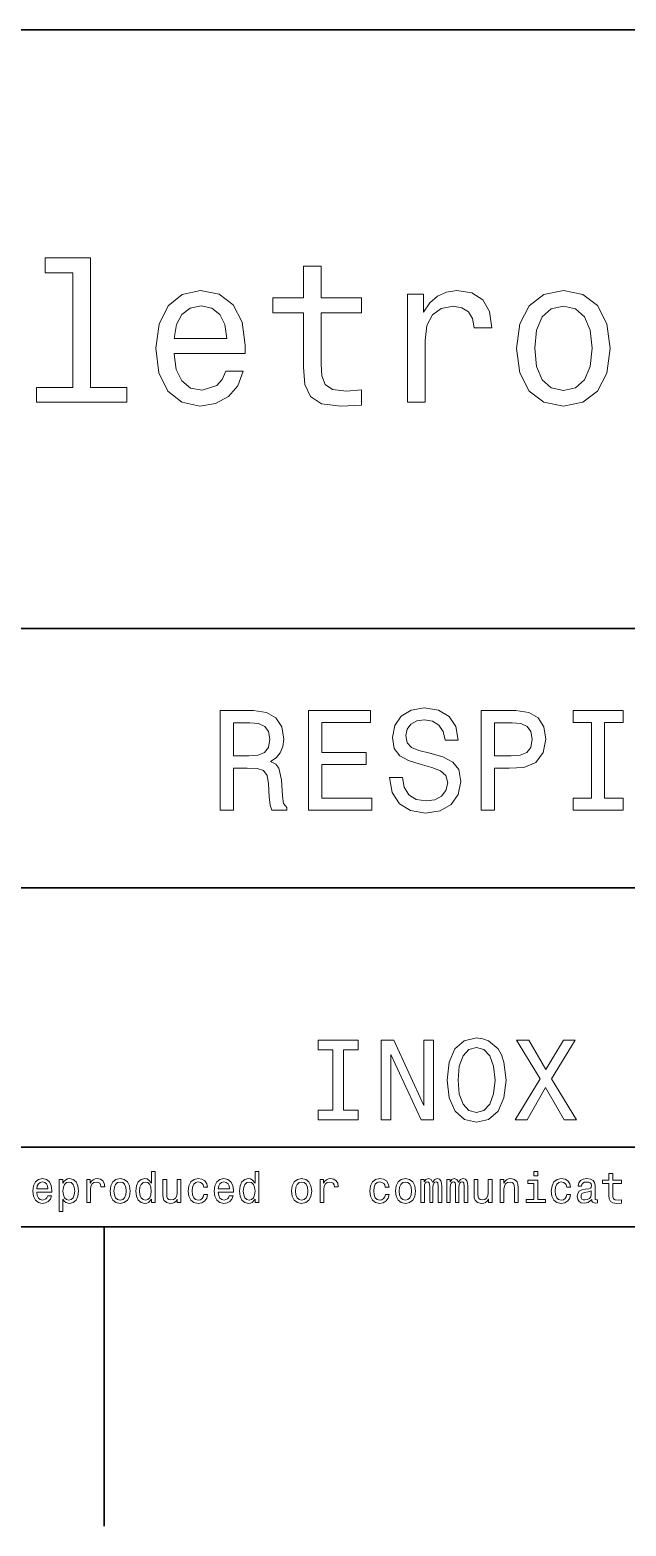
# Model space of a CAD drawing. Extents: x 0 to 1189, y 0 to 841.
# Drawn here: x 1036 to 1065.9, y 5 to 80 of the extents above; entities that cross this region are included whole.
import ezdxf

# ---------------------------------------------------------------- set-up
doc = ezdxf.new("R2010")
doc.units = 0

msp = doc.modelspace()

# ---------------------------------------------------------------- linework, layer by layer
at = {"color": 7, "lineweight": 35}
for p, q in [((979, 80), (1169, 80)), ((979, 50), (1144, 50)), ((979, 37), (1144, 37)), ((979, 24), (1144, 24)), ((20, 20), (1169, 20)), ((979, 20), (1169, 20))]:
    msp.add_line(p, q, dxfattribs=at)
at = {"color": 7, "lineweight": 35, "ltscale": 0.375}
msp.add_line((1039.699951, 20), (1039.699951, 5), dxfattribs=at)
at = {"color": 7, "lineweight": 13}
for points in [[(1038.136841, 67.829247), (1038.136841, 62.079971), (1036.311157, 62.079971), (1036.311157, 61.333572), (1040.840088, 61.333572), (1040.840088, 62.079971), (1039.024414, 62.079971), (1039.024414, 68.575645), (1036.744995, 68.575645), (1036.744995, 67.829247)], [(1049.706055, 65.811958), (1049.706055, 63.098701), (1049.766602, 62.22118), (1050.04895, 61.615993), (1050.61377, 61.262966), (1051.572021, 61.14193), (1052.620972, 61.192364), (1052.620972, 61.958931), (1051.854492, 61.898415), (1051.158447, 61.979107), (1050.785278, 62.231266), (1050.623901, 62.6549), (1050.593628, 63.25), (1050.593628, 65.811958), (1052.620972, 65.811958), (1052.620972, 66.568443), (1050.593628, 66.568443), (1050.593628, 68.152016), (1049.706055, 68.152016), (1049.706055, 66.568443), (1048.172852, 66.568443), (1048.172852, 65.811958)], [(1043.220459, 63.78458), (1046.770874, 63.78458), (1046.781006, 64.198128), (1046.619629, 65.35807), (1046.175781, 66.225502), (1045.469727, 66.75), (1044.531738, 66.941643), (1043.61377, 66.739914), (1042.907715, 66.175072), (1042.453857, 65.257202), (1042.29248, 64.046829), (1042.443726, 62.806194), (1042.897705, 61.898415), (1043.593628, 61.333572), (1044.501465, 61.14193), (1045.288208, 61.273052), (1045.933716, 61.615993), (1046.407715, 62.160664), (1046.680054, 62.886887), (1045.802612, 62.886887), (1045.620972, 62.483429), (1045.358765, 62.180836), (1044.612427, 61.938759), (1044.037476, 62.049709), (1043.60376, 62.402737), (1043.321289, 62.977665), (1043.220459, 63.754322)], [(1054.920776, 61.333572), (1055.80835, 61.333572), (1055.80835, 64.430115), (1055.89917, 65.176514), (1056.171387, 65.71109), (1056.615234, 66.033859), (1057.210327, 66.144814), (1057.654175, 66.074203), (1057.987061, 65.872475), (1058.188721, 65.529541), (1058.259399, 65.065559), (1059.156982, 65.065559), (1059.036011, 65.882561), (1058.703125, 66.467575), (1058.148438, 66.820602), (1057.391968, 66.941643), (1056.877441, 66.860947), (1056.433716, 66.659218), (1056.040283, 66.316284), (1055.727661, 65.852303), (1055.727661, 66.75), (1054.920776, 66.75)], [(1060.397705, 64.036743), (1060.559082, 62.806194), (1061.023071, 61.898415), (1061.759399, 61.333572), (1062.747803, 61.14193), (1063.726196, 61.333572), (1064.462524, 61.888329), (1064.926514, 62.796108), (1065.0979, 64.036743), (1064.926514, 65.267288), (1064.462524, 66.185158), (1063.726196, 66.739914), (1062.747803, 66.941643), (1061.759399, 66.739914), (1061.023071, 66.175072), (1060.559082, 65.267288)], [(1043.220459, 64.530975), (1043.331421, 65.226944), (1043.60376, 65.741356), (1044.017212, 66.054031), (1044.56189, 66.164986), (1045.096558, 66.054031), (1045.51001, 65.741356), (1045.762207, 65.226944), (1045.853027, 64.530975)], [(1061.30542, 64.046829), (1061.39624, 64.954613), (1061.678711, 65.610229), (1062.132568, 66.013687), (1062.747803, 66.1549), (1063.353027, 66.013687), (1063.806885, 65.620316), (1064.089355, 64.954613), (1064.190186, 64.046829), (1064.089355, 63.12896), (1063.806885, 62.463257), (1063.353027, 62.059795), (1062.747803, 61.928673), (1062.132568, 62.059795), (1061.678711, 62.463257), (1061.39624, 63.12896)], [(1045.527466, 40.881123), (1046.197388, 40.881123), (1046.197388, 42.992073), (1046.881836, 42.992073), (1047.38623, 42.970459), (1047.703247, 42.869595), (1047.876099, 42.631844), (1047.94812, 42.206772), (1047.984131, 41.558357), (1048.027466, 41.133286), (1048.113892, 40.881123), (1048.870361, 40.881123), (1048.870361, 41.018009), (1048.70459, 41.219738), (1048.646973, 41.594379), (1048.596558, 42.401295), (1048.474121, 42.999279), (1048.30835, 43.1866), (1048.049072, 43.323486), (1048.337158, 43.503601), (1048.53894, 43.755764), (1048.668579, 44.072765), (1048.711792, 44.454609), (1048.610962, 45.059795), (1048.322754, 45.513687), (1047.84729, 45.787464), (1047.198853, 45.881123), (1045.527466, 45.881123)], [(1049.958252, 40.881123), (1053.128296, 40.881123), (1053.128296, 41.486309), (1050.621094, 41.486309), (1050.621094, 43.179394), (1052.854492, 43.179394), (1052.854492, 43.777374), (1050.621094, 43.777374), (1050.621094, 45.275936), (1053.070679, 45.275936), (1053.070679, 45.881123), (1049.958252, 45.881123)], [(1054.670044, 42.530979), (1054.014404, 42.530979), (1054.158569, 41.767288), (1054.518799, 41.20533), (1055.073486, 40.866714), (1055.822754, 40.744236), (1056.564819, 40.859509), (1057.119629, 41.17651), (1057.472656, 41.67363), (1057.602295, 42.32925), (1057.494263, 42.920029), (1057.19165, 43.301872), (1056.701782, 43.554031), (1056.046143, 43.741352), (1055.484131, 43.878242), (1055.116699, 44.036743), (1054.907837, 44.267288), (1054.843018, 44.627522), (1054.907837, 44.951729), (1055.095093, 45.196686), (1055.383301, 45.362389), (1055.779541, 45.420029), (1056.182983, 45.34798), (1056.5, 45.153458), (1056.708984, 44.82925), (1056.809814, 44.389767), (1057.465454, 44.389767), (1057.465454, 44.404179), (1057.35022, 45.081409), (1057.011597, 45.585732), (1056.478394, 45.902737), (1055.757935, 46.010807), (1055.109497, 45.902737), (1054.605225, 45.600143), (1054.281006, 45.131844), (1054.165771, 44.526657), (1054.259399, 43.986309), (1054.533203, 43.618874), (1054.965454, 43.373917), (1055.556274, 43.1866), (1056.139771, 43.020893), (1056.579346, 42.862389), (1056.845825, 42.631844), (1056.939575, 42.257202), (1056.853027, 41.875359), (1056.629761, 41.587173), (1056.291138, 41.407059), (1055.851563, 41.349422), (1055.361694, 41.428673), (1054.987061, 41.659222), (1054.749268, 42.033859)], [(1058.625366, 40.881123), (1059.288208, 40.881123), (1059.288208, 42.992073), (1060.023071, 42.992073), (1060.765137, 43.028095), (1061.355957, 43.280258), (1061.737793, 43.770172), (1061.867432, 44.440201), (1061.766602, 45.059795), (1061.478394, 45.513687), (1061.00293, 45.787464), (1060.354492, 45.881123), (1058.625366, 45.881123)], [(1064.151367, 41.486309), (1063.229126, 41.486309), (1063.229126, 40.881123), (1065.736328, 40.881123), (1065.736328, 41.486309), (1064.814209, 41.486309), (1064.814209, 45.275936), (1065.736328, 45.275936), (1065.736328, 45.881123), (1063.229126, 45.881123), (1063.229126, 45.275936), (1064.151367, 45.275936)], [(1047.011597, 45.26873), (1047.45105, 45.225502), (1047.760864, 45.088615), (1047.955322, 44.836452), (1048.020264, 44.440201), (1047.94812, 44.022331), (1047.753662, 43.770172), (1047.422241, 43.640488), (1046.968384, 43.604465), (1046.197388, 43.604465), (1046.197388, 45.26873)], [(1060.174438, 45.26873), (1060.606689, 45.225502), (1060.923706, 45.088615), (1061.110962, 44.836452), (1061.175781, 44.440201), (1061.10376, 44.022331), (1060.909302, 43.770172), (1060.577881, 43.640488), (1060.123901, 43.604465), (1059.288208, 43.604465), (1059.288208, 45.26873)], [(1051.181519, 25.844381), (1050.443726, 25.844381), (1050.443726, 25.360231), (1052.449585, 25.360231), (1052.449585, 25.844381), (1051.711792, 25.844381), (1051.711792, 28.876081), (1052.449585, 28.876081), (1052.449585, 29.360231), (1050.443726, 29.360231), (1050.443726, 28.876081), (1051.181519, 28.876081)], [(1053.602295, 25.360231), (1054.080688, 25.360231), (1054.080688, 28.639771), (1055.61377, 25.360231), (1056.230469, 25.360231), (1056.230469, 29.360231), (1055.746338, 29.360231), (1055.746338, 26.080692), (1054.230469, 29.360231), (1053.602295, 29.360231)], [(1056.904907, 27.360231), (1057.008667, 26.461096), (1057.30835, 25.798271), (1057.775146, 25.38905), (1058.386108, 25.250721), (1058.991333, 25.38905), (1059.463989, 25.798271), (1059.757935, 26.461096), (1059.867432, 27.360231), (1059.757935, 28.253603), (1059.631104, 28.616714), (1059.463989, 28.916428), (1058.991333, 29.325649), (1058.703125, 29.429396), (1058.386108, 29.469742), (1057.769409, 29.325649), (1057.302612, 28.922192), (1057.008667, 28.259367)], [(1060.328491, 25.360231), (1060.933716, 25.360231), (1061.850098, 26.979828), (1062.783813, 25.360231), (1063.394775, 25.360231), (1062.144043, 27.417868), (1063.331421, 29.365995), (1062.749268, 29.365995), (1061.867432, 27.884727), (1061.002808, 29.365995), (1060.397705, 29.365995), (1061.579224, 27.412106)], [(1057.45813, 27.360231), (1057.521606, 28.057638), (1057.711792, 28.570606), (1058.005737, 28.881845), (1058.386108, 28.991356), (1058.760742, 28.881845), (1059.054688, 28.564842), (1059.244873, 28.051874), (1059.314087, 27.360231), (1059.244873, 26.662825), (1059.054688, 26.149857), (1058.760742, 25.838617), (1058.386108, 25.734871), (1058.005737, 25.838617), (1057.711792, 26.149857), (1057.521606, 26.657061)], [(1042.070557, 21.393732), (1042.070557, 21.214336), (1042.260742, 21.214336), (1042.260742, 22.766211), (1042.072754, 22.766211), (1042.072754, 22.197765), (1041.927979, 22.36203), (1041.839355, 22.400936), (1041.737671, 22.416065), (1041.553955, 22.372837), (1041.411377, 22.251801), (1041.318359, 22.057276), (1041.286011, 21.795748), (1041.318359, 21.534222), (1041.411377, 21.337536), (1041.553955, 21.214336), (1041.737671, 21.173269), (1041.839355, 21.1884), (1041.930054, 21.227304)], [(1047.275146, 21.393732), (1047.275146, 21.214336), (1047.465332, 21.214336), (1047.465332, 22.766211), (1047.277344, 22.766211), (1047.277344, 22.197765), (1047.132568, 22.36203), (1047.043945, 22.400936), (1046.942383, 22.416065), (1046.758667, 22.372837), (1046.615967, 22.251801), (1046.523071, 22.057276), (1046.490601, 21.795748), (1046.523071, 21.534222), (1046.615967, 21.337536), (1046.758667, 21.214336), (1046.942383, 21.173269), (1047.043945, 21.1884), (1047.134766, 21.227304)], [(1061.462524, 22.766211), (1061.261475, 22.766211), (1061.261475, 22.550072), (1061.462524, 22.550072)], [(1065.033203, 22.17399), (1065.033203, 21.592579), (1065.046143, 21.404537), (1065.106689, 21.274855), (1065.227661, 21.199207), (1065.432983, 21.173269), (1065.657837, 21.184076), (1065.657837, 21.348343), (1065.49353, 21.335373), (1065.34436, 21.352665), (1065.264404, 21.4067), (1065.229858, 21.497478), (1065.223389, 21.625), (1065.223389, 22.17399), (1065.657837, 22.17399), (1065.657837, 22.336094), (1065.223389, 22.336094), (1065.223389, 22.675432), (1065.033203, 22.675432), (1065.033203, 22.336094), (1064.70459, 22.336094), (1064.70459, 22.17399)], [(1036.319092, 21.739553), (1037.079956, 21.739553), (1037.082153, 21.828169), (1037.047485, 22.076729), (1036.952393, 22.262608), (1036.801147, 22.375), (1036.600098, 22.416065), (1036.403442, 22.372837), (1036.252197, 22.251801), (1036.154907, 22.055115), (1036.120239, 21.795748), (1036.15271, 21.529898), (1036.25, 21.335373), (1036.39917, 21.214336), (1036.593628, 21.173269), (1036.762207, 21.201368), (1036.900513, 21.274855), (1037.002197, 21.391569), (1037.060547, 21.54719), (1036.872437, 21.54719), (1036.833496, 21.460733), (1036.777344, 21.395893), (1036.617432, 21.344019), (1036.494263, 21.367794), (1036.401245, 21.443443), (1036.340698, 21.566643), (1036.319092, 21.733068)], [(1036.319092, 21.899494), (1036.342896, 22.04863), (1036.401245, 22.158861), (1036.489868, 22.225864), (1036.606567, 22.24964), (1036.721191, 22.225864), (1036.809814, 22.158861), (1036.86377, 22.04863), (1036.883301, 21.899494)], [(1037.633301, 22.195604), (1037.633301, 22.375), (1037.443115, 22.375), (1037.443115, 20.764769), (1037.633301, 20.764769), (1037.633301, 21.391569), (1037.700317, 21.289986), (1037.775879, 21.222982), (1037.966064, 21.173269), (1038.147705, 21.214336), (1038.290283, 21.337536), (1038.383301, 21.532061), (1038.417847, 21.795748), (1038.383301, 22.057276), (1038.290283, 22.251801), (1038.147705, 22.372837), (1037.966064, 22.416065), (1037.862427, 22.403097), (1037.773804, 22.36203), (1037.69812, 22.292866)], [(1037.933716, 21.344019), (1037.806152, 21.372118), (1037.713257, 21.458572), (1037.654907, 21.599062), (1037.635376, 21.795748), (1037.654907, 21.990273), (1037.713257, 22.130762), (1037.806152, 22.215057), (1037.933716, 22.245316), (1038.050415, 22.215057), (1038.143311, 22.128601), (1038.20166, 21.988111), (1038.223267, 21.795748), (1038.20166, 21.601225), (1038.143311, 21.458572), (1038.050415, 21.372118)], [(1038.826294, 21.214336), (1039.016602, 21.214336), (1039.016602, 21.877882), (1039.036011, 22.037823), (1039.09436, 22.152376), (1039.189453, 22.22154), (1039.317017, 22.245316), (1039.412109, 22.230186), (1039.483398, 22.186958), (1039.526611, 22.113472), (1039.541748, 22.014048), (1039.734131, 22.014048), (1039.708252, 22.189121), (1039.636841, 22.31448), (1039.517944, 22.390129), (1039.355835, 22.416065), (1039.245605, 22.398775), (1039.150513, 22.355547), (1039.066284, 22.282061), (1038.999268, 22.182636), (1038.999268, 22.375), (1038.826294, 22.375)], [(1040, 21.793587), (1040.034546, 21.529898), (1040.134033, 21.335373), (1040.291748, 21.214336), (1040.50354, 21.173269), (1040.713257, 21.214336), (1040.870972, 21.333212), (1040.970459, 21.527737), (1041.007202, 21.793587), (1040.970459, 22.057276), (1040.870972, 22.253962), (1040.713257, 22.372837), (1040.50354, 22.416065), (1040.291748, 22.372837), (1040.134033, 22.251801), (1040.034546, 22.057276)], [(1040.194458, 21.795748), (1040.213989, 21.990273), (1040.274414, 22.130762), (1040.371704, 22.217218), (1040.50354, 22.247478), (1040.633301, 22.217218), (1040.730469, 22.132925), (1040.791016, 21.990273), (1040.812622, 21.795748), (1040.791016, 21.599062), (1040.730469, 21.456411), (1040.633301, 21.369955), (1040.50354, 21.341858), (1040.371704, 21.369955), (1040.274414, 21.456411), (1040.213989, 21.599062)], [(1041.770142, 22.245316), (1041.895508, 22.215057), (1041.990601, 22.130762), (1042.046753, 21.990273), (1042.068359, 21.795748), (1042.046753, 21.599062), (1041.990601, 21.458572), (1041.895508, 21.372118), (1041.770142, 21.344019), (1041.651245, 21.372118), (1041.560547, 21.458572), (1041.5, 21.601225), (1041.480469, 21.795748), (1041.5, 21.988111), (1041.560547, 22.128601), (1041.651245, 22.215057)], [(1043.553345, 22.375), (1043.363037, 22.375), (1043.363037, 21.704971), (1043.341431, 21.549351), (1043.278809, 21.436958), (1043.181519, 21.367794), (1043.053955, 21.34618), (1042.952393, 21.363472), (1042.887573, 21.415344), (1042.85083, 21.503962), (1042.842163, 21.629322), (1042.842163, 22.375), (1042.651978, 22.375), (1042.651978, 21.61203), (1042.658447, 21.458572), (1042.699585, 21.331051), (1042.824951, 21.214336), (1043.025879, 21.173269), (1043.134033, 21.1884), (1043.226929, 21.227304), (1043.306885, 21.294308), (1043.371704, 21.391569), (1043.371704, 21.214336), (1043.553345, 21.214336)], [(1044.698853, 21.990273), (1044.886841, 21.990273), (1044.8479, 22.163183), (1044.755005, 22.299351), (1044.610229, 22.383644), (1044.422119, 22.416065), (1044.214722, 22.372837), (1044.056885, 22.251801), (1043.95752, 22.055115), (1043.922852, 21.791426), (1043.955322, 21.529898), (1044.052612, 21.335373), (1044.206055, 21.214336), (1044.415649, 21.173269), (1044.601563, 21.20569), (1044.746338, 21.296469), (1044.845825, 21.439119), (1044.889038, 21.629322), (1044.70752, 21.629322), (1044.675049, 21.508284), (1044.614502, 21.417507), (1044.528076, 21.361311), (1044.422119, 21.344019), (1044.290283, 21.372118), (1044.19519, 21.458572), (1044.136841, 21.599062), (1044.117432, 21.797911), (1044.136841, 21.992434), (1044.197388, 22.132925), (1044.294678, 22.219379), (1044.422119, 22.24964), (1044.534546, 22.230186), (1044.618896, 22.180475), (1044.675049, 22.098343)], [(1045.427246, 21.739553), (1046.187988, 21.739553), (1046.190186, 21.828169), (1046.15564, 22.076729), (1046.060547, 22.262608), (1045.90918, 22.375), (1045.70813, 22.416065), (1045.511475, 22.372837), (1045.360229, 22.251801), (1045.262939, 22.055115), (1045.228394, 21.795748), (1045.260742, 21.529898), (1045.358032, 21.335373), (1045.507202, 21.214336), (1045.70166, 21.173269), (1045.870239, 21.201368), (1046.008667, 21.274855), (1046.110229, 21.391569), (1046.168579, 21.54719), (1045.980469, 21.54719), (1045.94165, 21.460733), (1045.885376, 21.395893), (1045.725464, 21.344019), (1045.602295, 21.367794), (1045.509277, 21.443443), (1045.448853, 21.566643), (1045.427246, 21.733068)], [(1045.427246, 21.899494), (1045.450928, 22.04863), (1045.509277, 22.158861), (1045.5979, 22.225864), (1045.714722, 22.24964), (1045.829224, 22.225864), (1045.917847, 22.158861), (1045.971924, 22.04863), (1045.991333, 21.899494)], [(1046.974731, 22.245316), (1047.100098, 22.215057), (1047.19519, 22.130762), (1047.251465, 21.990273), (1047.273071, 21.795748), (1047.251465, 21.599062), (1047.19519, 21.458572), (1047.100098, 21.372118), (1046.974731, 21.344019), (1046.855835, 21.372118), (1046.765137, 21.458572), (1046.70459, 21.601225), (1046.685181, 21.795748), (1046.70459, 21.988111), (1046.765137, 22.128601), (1046.855835, 22.215057)], [(1049.108032, 21.793587), (1049.142578, 21.529898), (1049.242065, 21.335373), (1049.39978, 21.214336), (1049.611694, 21.173269), (1049.821289, 21.214336), (1049.979126, 21.333212), (1050.078491, 21.527737), (1050.115234, 21.793587), (1050.078491, 22.057276), (1049.979126, 22.253962), (1049.821289, 22.372837), (1049.611694, 22.416065), (1049.39978, 22.372837), (1049.242065, 22.251801), (1049.142578, 22.057276)], [(1049.302612, 21.795748), (1049.322021, 21.990273), (1049.382568, 22.130762), (1049.479858, 22.217218), (1049.611694, 22.247478), (1049.741333, 22.217218), (1049.838623, 22.132925), (1049.89917, 21.990273), (1049.920776, 21.795748), (1049.89917, 21.599062), (1049.838623, 21.456411), (1049.741333, 21.369955), (1049.611694, 21.341858), (1049.479858, 21.369955), (1049.382568, 21.456411), (1049.322021, 21.599062)], [(1050.536743, 21.214336), (1050.726929, 21.214336), (1050.726929, 21.877882), (1050.746338, 22.037823), (1050.804688, 22.152376), (1050.899902, 22.22154), (1051.027344, 22.245316), (1051.122437, 22.230186), (1051.193848, 22.186958), (1051.237061, 22.113472), (1051.252197, 22.014048), (1051.444458, 22.014048), (1051.418579, 22.189121), (1051.34729, 22.31448), (1051.228394, 22.390129), (1051.066284, 22.416065), (1050.956055, 22.398775), (1050.860962, 22.355547), (1050.776611, 22.282061), (1050.709595, 22.182636), (1050.709595, 22.375), (1050.536743, 22.375)], [(1053.806885, 21.990273), (1053.994995, 21.990273), (1053.956055, 22.163183), (1053.863037, 22.299351), (1053.718262, 22.383644), (1053.530273, 22.416065), (1053.322754, 22.372837), (1053.164917, 22.251801), (1053.065552, 22.055115), (1053.031006, 21.791426), (1053.063354, 21.529898), (1053.160645, 21.335373), (1053.314087, 21.214336), (1053.523804, 21.173269), (1053.709595, 21.20569), (1053.854492, 21.296469), (1053.953857, 21.439119), (1053.99707, 21.629322), (1053.815552, 21.629322), (1053.783081, 21.508284), (1053.722656, 21.417507), (1053.636108, 21.361311), (1053.530273, 21.344019), (1053.398438, 21.372118), (1053.303345, 21.458572), (1053.244995, 21.599062), (1053.225464, 21.797911), (1053.244995, 21.992434), (1053.30542, 22.132925), (1053.40271, 22.219379), (1053.530273, 22.24964), (1053.642578, 22.230186), (1053.726929, 22.180475), (1053.783081, 22.098343)], [(1054.312622, 21.793587), (1054.34729, 21.529898), (1054.446655, 21.335373), (1054.604492, 21.214336), (1054.816284, 21.173269), (1055.025879, 21.214336), (1055.183716, 21.333212), (1055.283081, 21.527737), (1055.319824, 21.793587), (1055.283081, 22.057276), (1055.183716, 22.253962), (1055.025879, 22.372837), (1054.816284, 22.416065), (1054.604492, 22.372837), (1054.446655, 22.251801), (1054.34729, 22.057276)], [(1054.507202, 21.795748), (1054.526611, 21.990273), (1054.587158, 22.130762), (1054.684448, 22.217218), (1054.816284, 22.247478), (1054.945923, 22.217218), (1055.043213, 22.132925), (1055.10376, 21.990273), (1055.125366, 21.795748), (1055.10376, 21.599062), (1055.043213, 21.456411), (1054.945923, 21.369955), (1054.816284, 21.341858), (1054.684448, 21.369955), (1054.587158, 21.456411), (1054.526611, 21.599062)], [(1055.59436, 21.214336), (1055.769409, 21.214336), (1055.769409, 21.990273), (1055.780273, 22.106987), (1055.812622, 22.191282), (1055.862427, 22.240993), (1055.927246, 22.260447), (1055.979126, 22.243155), (1056.013672, 22.199926), (1056.031006, 22.12644), (1056.037476, 22.029179), (1056.037476, 21.214336), (1056.20166, 21.214336), (1056.20166, 21.990273), (1056.212524, 22.104826), (1056.244995, 22.189121), (1056.296875, 22.240993), (1056.361694, 22.260447), (1056.413574, 22.243155), (1056.44812, 22.199926), (1056.469727, 22.029179), (1056.469727, 21.214336), (1056.644775, 21.214336), (1056.644775, 22.016211), (1056.634033, 22.182636), (1056.599365, 22.310158), (1056.530273, 22.387968), (1056.417847, 22.416065), (1056.286011, 22.372837), (1056.184448, 22.247478), (1056.104492, 22.370676), (1055.970459, 22.416065), (1055.84729, 22.372837), (1055.762939, 22.251801), (1055.762939, 22.375), (1055.59436, 22.375)], [(1056.895508, 21.214336), (1057.070557, 21.214336), (1057.070557, 21.990273), (1057.081421, 22.106987), (1057.11377, 22.191282), (1057.163574, 22.240993), (1057.228394, 22.260447), (1057.280273, 22.243155), (1057.314819, 22.199926), (1057.332153, 22.12644), (1057.338623, 22.029179), (1057.338623, 21.214336), (1057.50293, 21.214336), (1057.50293, 21.990273), (1057.513672, 22.104826), (1057.546143, 22.189121), (1057.598022, 22.240993), (1057.662842, 22.260447), (1057.714722, 22.243155), (1057.749268, 22.199926), (1057.770874, 22.029179), (1057.770874, 21.214336), (1057.945923, 21.214336), (1057.945923, 22.016211), (1057.935181, 22.182636), (1057.900635, 22.310158), (1057.831421, 22.387968), (1057.718994, 22.416065), (1057.587158, 22.372837), (1057.485596, 22.247478), (1057.40564, 22.370676), (1057.271606, 22.416065), (1057.148438, 22.372837), (1057.064087, 22.251801), (1057.064087, 22.375), (1056.895508, 22.375)], [(1059.167114, 22.375), (1058.976929, 22.375), (1058.976929, 21.704971), (1058.955322, 21.549351), (1058.8927, 21.436958), (1058.79541, 21.367794), (1058.667847, 21.34618), (1058.566284, 21.363472), (1058.501465, 21.415344), (1058.464722, 21.503962), (1058.456055, 21.629322), (1058.456055, 22.375), (1058.265869, 22.375), (1058.265869, 21.61203), (1058.272339, 21.458572), (1058.313354, 21.331051), (1058.438721, 21.214336), (1058.639771, 21.173269), (1058.747803, 21.1884), (1058.84082, 21.227304), (1058.920776, 21.294308), (1058.985596, 21.391569), (1058.985596, 21.214336), (1059.167114, 21.214336)], [(1059.573486, 21.214336), (1059.763672, 21.214336), (1059.763672, 21.884365), (1059.783203, 22.037823), (1059.845825, 22.150215), (1059.943115, 22.219379), (1060.072754, 22.245316), (1060.176514, 22.223701), (1060.241333, 22.165344), (1060.273804, 22.068083), (1060.284546, 21.9384), (1060.284546, 21.214336), (1060.474731, 21.214336), (1060.474731, 21.977304), (1060.466187, 22.130762), (1060.427246, 22.258286), (1060.299683, 22.375), (1060.10083, 22.416065), (1059.990601, 22.400936), (1059.897705, 22.359869), (1059.817749, 22.290705), (1059.755005, 22.197765), (1059.755005, 22.375), (1059.573486, 22.375)], [(1061.456055, 21.374279), (1061.456055, 22.336094), (1060.967529, 22.336094), (1060.967529, 22.17399), (1061.265869, 22.17399), (1061.265869, 21.374279), (1060.876831, 21.374279), (1060.876831, 21.214336), (1061.849365, 21.214336), (1061.849365, 21.374279)], [(1062.915039, 21.990273), (1063.103027, 21.990273), (1063.064087, 22.163183), (1062.971191, 22.299351), (1062.826416, 22.383644), (1062.638306, 22.416065), (1062.430786, 22.372837), (1062.273071, 22.251801), (1062.173584, 22.055115), (1062.139038, 21.791426), (1062.171509, 21.529898), (1062.268799, 21.335373), (1062.422241, 21.214336), (1062.631836, 21.173269), (1062.817749, 21.20569), (1062.962524, 21.296469), (1063.062012, 21.439119), (1063.105225, 21.629322), (1062.923584, 21.629322), (1062.891235, 21.508284), (1062.830688, 21.417507), (1062.744263, 21.361311), (1062.638306, 21.344019), (1062.50647, 21.372118), (1062.411377, 21.458572), (1062.353027, 21.599062), (1062.333618, 21.797911), (1062.353027, 21.992434), (1062.413574, 22.132925), (1062.510864, 22.219379), (1062.638306, 22.24964), (1062.750732, 22.230186), (1062.834961, 22.180475), (1062.891235, 22.098343)], [(1064.166382, 21.365633), (1064.166382, 21.35915), (1064.177246, 21.285662), (1064.209717, 21.233789), (1064.345825, 21.192722), (1064.451782, 21.210014), (1064.451782, 21.356987), (1064.406372, 21.350504), (1064.345825, 21.378601), (1064.334961, 21.465057), (1064.334961, 22.065922), (1064.309082, 22.219379), (1064.233398, 22.32745), (1064.101563, 22.39229), (1063.915771, 22.416065), (1063.734131, 22.390129), (1063.600098, 22.316643), (1063.515869, 22.202089), (1063.487793, 22.050793), (1063.487793, 22.037823), (1063.658447, 22.037823), (1063.673584, 22.128601), (1063.721191, 22.193443), (1063.79895, 22.232347), (1063.90918, 22.247478), (1064.015137, 22.236671), (1064.09082, 22.20425), (1064.13623, 22.148054), (1064.151367, 22.070244), (1064.1427, 21.979465), (1064.108032, 21.934076), (1064.021606, 21.912464), (1063.859497, 21.895172), (1063.673584, 21.856268), (1063.541748, 21.787104), (1063.463989, 21.679033), (1063.440186, 21.519091), (1063.461792, 21.37644), (1063.528809, 21.270533), (1063.636841, 21.203529), (1063.786011, 21.179754), (1063.987061, 21.225143)], [(1064.144775, 21.620676), (1064.118896, 21.508284), (1064.049683, 21.421829), (1063.945923, 21.365633), (1063.818481, 21.34618), (1063.736328, 21.356987), (1063.677979, 21.391569), (1063.641235, 21.452089), (1063.630371, 21.536383), (1063.639038, 21.61203), (1063.673584, 21.666065), (1063.812012, 21.726583), (1063.987061, 21.752522), (1064.144775, 21.804394)]]:
    msp.add_lwpolyline(points, close=True, dxfattribs=at)

doc.saveas('drawing.dxf')
